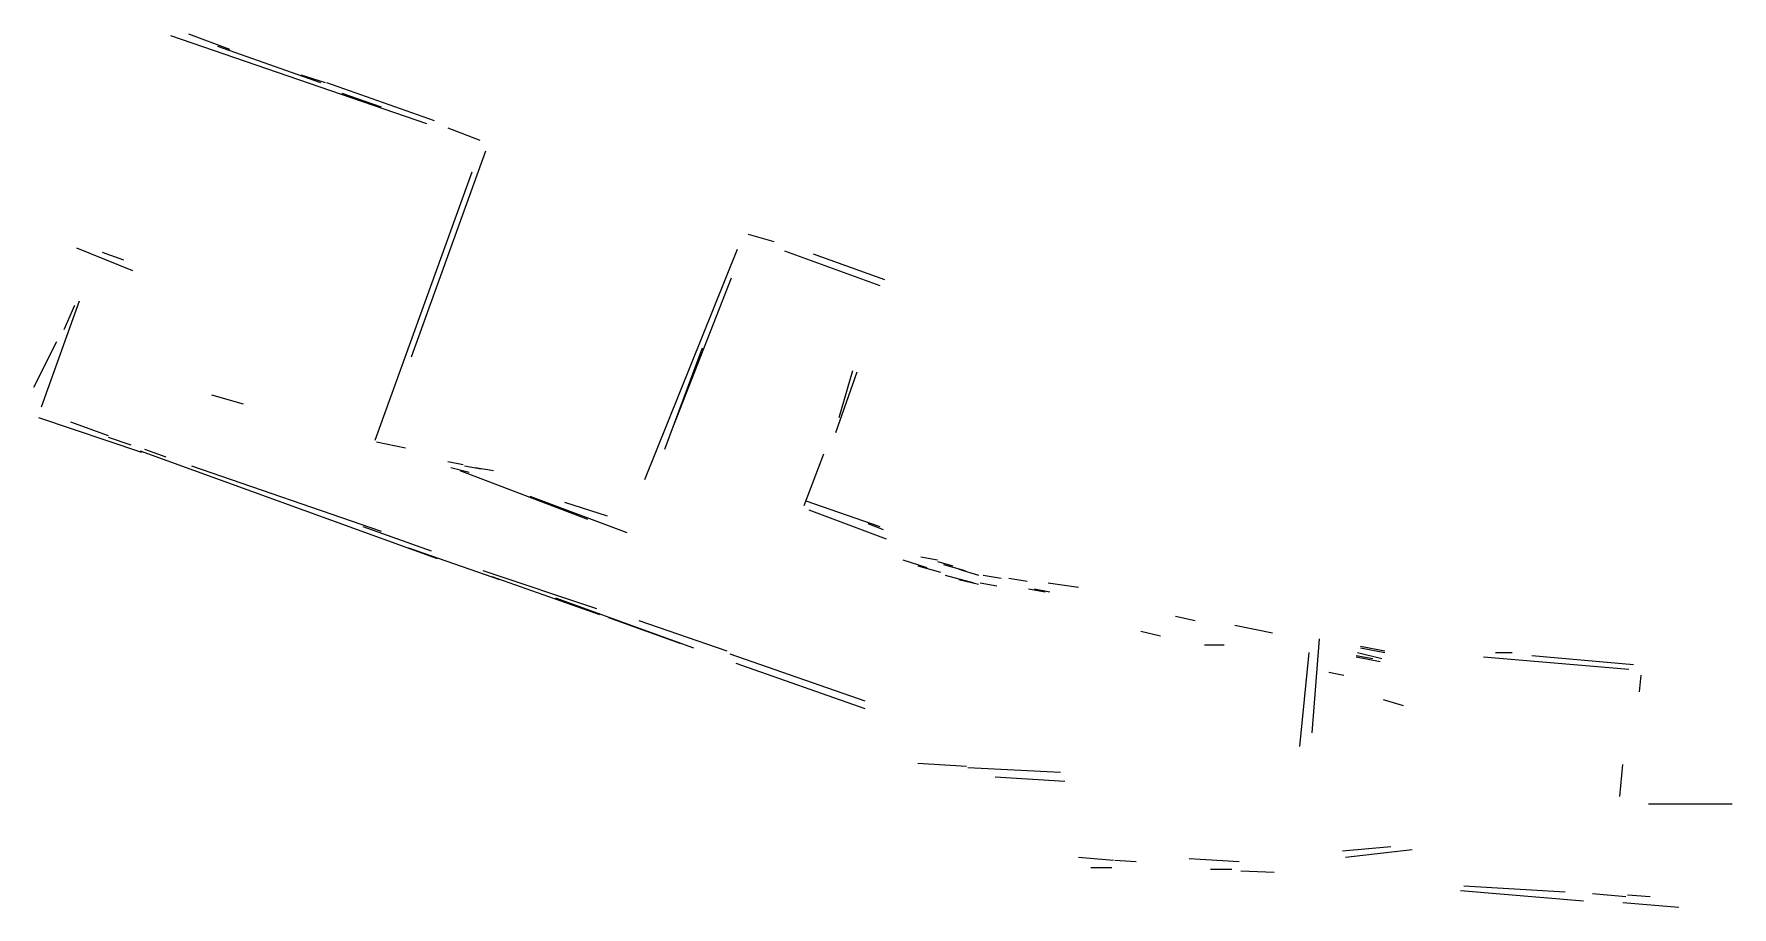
# Model space of a CAD drawing. Header units: metres. Extents: x -9 to 2.2, y -10.4 to -4.7.
import ezdxf

# ---------------------------------------------------------------- set-up
doc = ezdxf.new("R2010")
doc.units = ezdxf.units.M

msp = doc.modelspace()

# ---------------------------------------------------------------- linework, layer by layer
for p, q in [((-8.07, -4.7), (-6.38, -5.28)), ((-7.95, -4.69), (-7.68, -4.79)), ((-7.76, -4.77), (-7.08, -5.01)), ((-7.21, -4.96), (-7.05, -5.01)), ((-7.04, -5.01), (-6.33, -5.26)), ((-6.94, -5.08), (-6.68, -5.17)), ((-6.24, -5.31), (-6.03, -5.39)), ((-6.48, -6.82), (-5.99, -5.46)), ((-6.72, -7.37), (-6.08, -5.6)), ((-4.26, -6.01), (-4.09, -6.06)), ((-8.69, -6.1), (-8.32, -6.25)), ((-8.52, -6.13), (-8.38, -6.18)), ((-4.94, -7.63), (-4.33, -6.11)), ((-4.02, -6.12), (-3.39, -6.35)), ((-3.83, -6.14), (-3.36, -6.31)), ((-4.75, -7.27), (-4.37, -6.3)), ((-8.92, -7.15), (-8.67, -6.45)), ((-8.77, -6.64), (-8.7, -6.48)), ((-8.97, -7.02), (-8.82, -6.72)), ((-4.81, -7.43), (-4.56, -6.76)), ((-3.68, -7.32), (-3.54, -6.92)), ((-3.66, -7.22), (-3.57, -6.91)), ((-7.8, -7.07), (-7.59, -7.13)), ((-8.94, -7.22), (-8.26, -7.45)), ((-8.73, -7.25), (-8.48, -7.34)), ((-8.48, -7.35), (-8.33, -7.4)), ((-6.71, -7.38), (-6.52, -7.42)), ((-8.27, -7.44), (-6.31, -8.15)), ((-8.24, -7.43), (-8.1, -7.48)), ((-3.89, -7.8), (-3.76, -7.46)), ((-7.93, -7.54), (-6.68, -7.97)), ((-6.24, -7.51), (-6.14, -7.53)), ((-6.22, -7.55), (-6.1, -7.58)), ((-6.16, -7.57), (-5.32, -7.89)), ((-6.13, -7.54), (-6.02, -7.56)), ((-6.06, -7.55), (-5.94, -7.57)), ((-5.7, -7.74), (-5.06, -7.98)), ((-5.47, -7.78), (-5.19, -7.87)), ((-3.88, -7.77), (-3.39, -7.94)), ((-3.86, -7.83), (-3.35, -8.02)), ((-6.8, -7.94), (-6.35, -8.1)), ((-3.47, -7.92), (-3.37, -7.96)), ((-6.5, -8.08), (-5.9, -8.29)), ((-3.24, -8.16), (-3.08, -8.21)), ((-3.12, -8.14), (-3.01, -8.16)), ((-3.01, -8.17), (-2.91, -8.2)), ((-6.01, -8.23), (-5.26, -8.48)), ((-5.95, -8.27), (-5.24, -8.52)), ((-3.14, -8.2), (-2.99, -8.24)), ((-2.97, -8.19), (-2.83, -8.23)), ((-2.96, -8.26), (-2.77, -8.31)), ((-2.87, -8.22), (-2.74, -8.26)), ((-2.71, -8.26), (-2.59, -8.28)), ((-2.54, -8.28), (-2.42, -8.3)), ((-2.87, -8.29), (-2.74, -8.32)), ((-2.73, -8.31), (-2.62, -8.33)), ((-2.41, -8.35), (-2.3, -8.37)), ((-2.37, -8.35), (-2.27, -8.37)), ((-2.28, -8.31), (-2.08, -8.34)), ((-5.53, -8.41), (-4.62, -8.74)), ((-5.18, -8.54), (-4.71, -8.71)), ((-4.98, -8.56), (-4.4, -8.76)), ((-1.44, -8.53), (-1.31, -8.56)), ((-1.05, -8.59), (-0.8, -8.64)), ((-1.67, -8.63), (-1.54, -8.66)), ((-1.25, -8.72), (-1.12, -8.72)), ((-0.54, -9.3), (-0.49, -8.68)), ((-0.22, -8.73), (-0.06, -8.76)), ((-4.38, -8.78), (-3.49, -9.09)), ((-4.34, -8.84), (-3.49, -9.14)), ((-0.62, -9.39), (-0.56, -8.77)), ((-0.25, -8.79), (-0.14, -8.81)), ((-0.25, -8.8), (-0.09, -8.83)), ((-0.24, -8.77), (-0.08, -8.81)), ((-0.22, -8.74), (-0.06, -8.77)), ((0.59, -8.8), (1.55, -8.88)), ((0.67, -8.77), (0.78, -8.77)), ((0.91, -8.79), (1.58, -8.85)), ((-0.43, -8.9), (-0.33, -8.92)), ((1.62, -9.03), (1.63, -8.92)), ((-0.07, -9.08), (0.06, -9.12)), ((-3.14, -9.5), (-2.82, -9.52)), ((1.49, -9.72), (1.51, -9.51)), ((-2.81, -9.53), (-2.2, -9.56)), ((-2.63, -9.59), (-2.17, -9.62)), ((1.68, -9.77), (2.23, -9.77)), ((-0.34, -10.08), (-0.02, -10.05)), ((-0.32, -10.12), (0.12, -10.07)), ((-2.08, -10.12), (-1.85, -10.14)), ((-2, -10.19), (-1.86, -10.19)), ((-1.84, -10.14), (-1.7, -10.15)), ((-1.35, -10.13), (-1.02, -10.15)), ((-1.21, -10.2), (-1.07, -10.2)), ((-1.01, -10.21), (-0.79, -10.22)), ((0.44, -10.34), (1.25, -10.41)), ((0.46, -10.31), (1.13, -10.35)), ((1.31, -10.36), (1.53, -10.38)), ((1.54, -10.37), (1.69, -10.38)), ((1.51, -10.42), (1.88, -10.45))]:
    msp.add_line(p, q)

doc.saveas('drawing.dxf')
